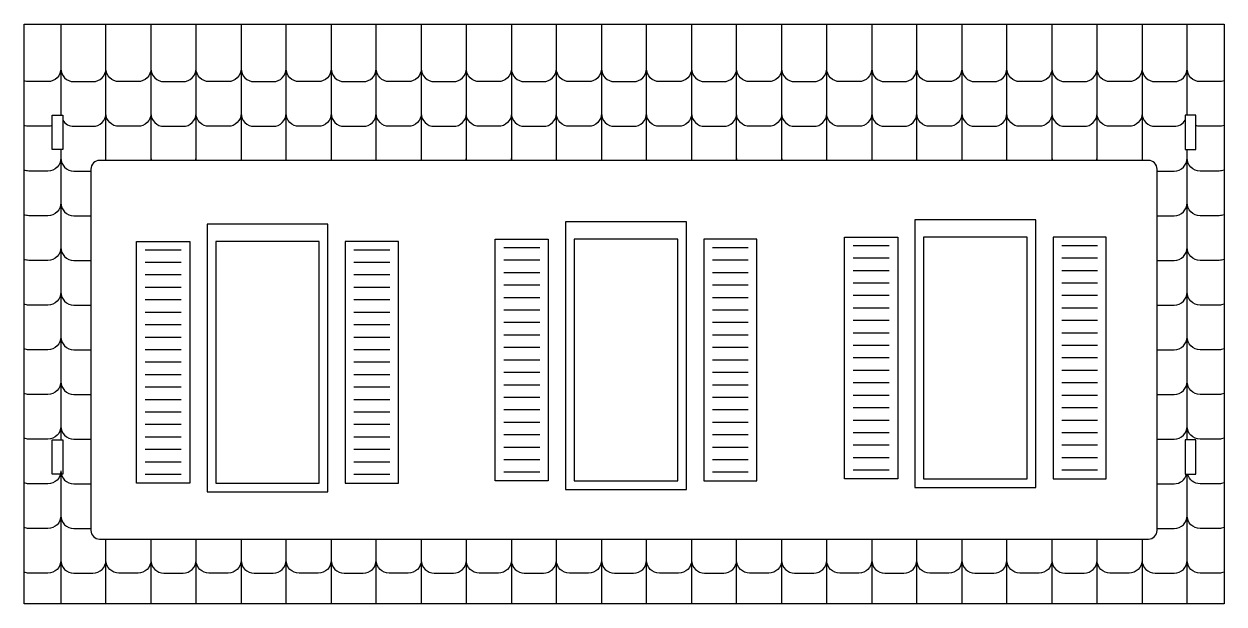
# Model space of a CAD drawing. Extents: x -605 to 415, y -428 to 236.
# Drawn here: x -601.1 to -267.5, y 74.7 to 235.9 of the extents above; entities that cross this region are included whole.
import ezdxf

# ---------------------------------------------------------------- set-up
doc = ezdxf.new("R2010")
doc.units = 0
doc.header["$MEASUREMENT"] = 0
doc.layers.add('LAYER1', color=7, linetype='CONTINUOUS')

msp = doc.modelspace()

# ---------------------------------------------------------------- linework, layer by layer
at = {"layer": 'LAYER1'}
for p, q in [((-590.82, 235.92), (-590.82, 210.61)), ((-565.77, 235.92), (-565.77, 198.01)), ((-540.72, 235.92), (-540.72, 198.01)), ((-515.67, 235.92), (-515.67, 198.01)), ((-490.63, 235.92), (-490.63, 198.01)), ((-465.58, 235.92), (-465.58, 198.01)), ((-440.53, 235.92), (-440.53, 198.01)), ((-415.48, 235.92), (-415.48, 198.01)), ((-390.44, 235.92), (-390.44, 198.01)), ((-365.39, 235.92), (-365.39, 198.01)), ((-340.34, 235.92), (-340.34, 198.01)), ((-315.29, 235.92), (-315.29, 198.01)), ((-290.25, 235.92), (-290.25, 198.01)), ((-590.82, 201.01), (-590.82, 120.36)), ((-590.82, 111.72), (-590.82, 74.71)), ((-565.77, 92.76), (-565.77, 74.71)), ((-540.72, 92.76), (-540.72, 74.71)), ((-515.67, 92.76), (-515.67, 74.71)), ((-490.63, 92.76), (-490.63, 74.71)), ((-465.58, 92.76), (-465.58, 74.71)), ((-440.53, 92.76), (-440.53, 74.71)), ((-415.48, 92.76), (-415.48, 74.71)), ((-390.44, 92.76), (-390.44, 74.71)), ((-365.39, 92.76), (-365.39, 74.71)), ((-340.34, 92.76), (-340.34, 74.71)), ((-315.29, 92.76), (-315.29, 74.71)), ((-290.25, 92.76), (-290.25, 74.71))]:
    msp.add_line(p, q, dxfattribs=at)
for points in [[(-601.07, 74.71), (-601.07, 235.92), (-267.47, 235.92), (-267.47, 74.71)], [(-593.27, 210.61), (-590.27, 210.61), (-590.27, 201.01), (-593.27, 201.01)], [(-278.27, 201.01), (-275.27, 201.01), (-275.27, 210.61), (-278.27, 210.61)], [(-516.57, 180.29), (-550.17, 180.29), (-550.17, 105.89), (-516.57, 105.89)], [(-416.91, 180.91), (-450.51, 180.91), (-450.51, 106.51), (-416.91, 106.51)], [(-319.79, 181.49), (-353.39, 181.49), (-353.39, 107.09), (-319.79, 107.09)], [(-569.76, 175.49), (-554.97, 175.49), (-554.97, 108.29), (-569.76, 108.29)], [(-518.97, 175.49), (-547.77, 175.49), (-547.77, 108.29), (-518.97, 108.29)], [(-496.98, 175.49), (-511.77, 175.49), (-511.77, 108.29), (-496.98, 108.29)], [(-470.1, 176.11), (-455.31, 176.11), (-455.31, 108.91), (-470.1, 108.91)], [(-419.31, 176.11), (-448.11, 176.11), (-448.11, 108.91), (-419.31, 108.91)], [(-397.32, 176.11), (-412.11, 176.11), (-412.11, 108.91), (-397.32, 108.91)], [(-372.98, 176.69), (-358.19, 176.69), (-358.19, 109.49), (-372.98, 109.49)], [(-322.19, 176.69), (-350.99, 176.69), (-350.99, 109.49), (-322.19, 109.49)], [(-300.2, 176.69), (-314.99, 176.69), (-314.99, 109.49), (-300.2, 109.49)], [(-593.27, 120.36), (-590.27, 120.36), (-590.27, 110.76), (-593.27, 110.76)], [(-278.27, 110.76), (-275.27, 110.76), (-275.27, 120.36), (-278.27, 120.36)]]:
    msp.add_lwpolyline(points, close=True, dxfattribs=at)
for points in [[(-578.29, 198.01), (-578.29, 235.92)], [(-553.25, 198.01), (-553.25, 235.92)], [(-528.2, 198.01), (-528.2, 235.92)], [(-503.15, 198.01), (-503.15, 235.92)], [(-478.1, 198.01), (-478.1, 235.92)], [(-453.06, 198.01), (-453.06, 235.92)], [(-428.01, 198.01), (-428.01, 235.92)], [(-402.96, 198.01), (-402.96, 235.92)], [(-377.91, 198.01), (-377.91, 235.92)], [(-352.87, 198.01), (-352.87, 235.92)], [(-327.82, 198.01), (-327.82, 235.92)], [(-302.77, 198.01), (-302.77, 235.92)], [(-277.72, 210.61), (-277.72, 235.92)], [(-590.82, 211.08), (-590.82, 211.08)], [(-277.72, 120.36), (-277.72, 201.01)], [(-565.77, 198.66), (-565.77, 198.66)], [(-540.72, 198.66), (-540.72, 198.66)], [(-515.67, 198.66), (-515.67, 198.66)], [(-490.63, 198.66), (-490.63, 198.66)], [(-465.58, 198.66), (-465.58, 198.66)], [(-440.53, 198.66), (-440.53, 198.66)], [(-415.48, 198.66), (-415.48, 198.66)], [(-390.44, 198.66), (-390.44, 198.66)], [(-365.39, 198.66), (-365.39, 198.66)], [(-340.34, 198.66), (-340.34, 198.66)], [(-315.29, 198.66), (-315.29, 198.66)], [(-290.25, 198.66), (-290.25, 198.66)], [(-457.71, 173.71), (-467.7, 173.71)], [(-399.72, 173.71), (-409.71, 173.71)], [(-360.59, 174.29), (-370.58, 174.29)], [(-302.6, 174.29), (-312.59, 174.29)], [(-557.37, 173.09), (-567.36, 173.09)], [(-499.38, 173.09), (-509.37, 173.09)], [(-457.71, 170.25), (-467.7, 170.25)], [(-399.72, 170.25), (-409.71, 170.25)], [(-360.59, 170.82), (-370.58, 170.82)], [(-302.6, 170.82), (-312.59, 170.82)], [(-557.37, 169.63), (-567.36, 169.63)], [(-499.38, 169.63), (-509.37, 169.63)], [(-360.59, 167.36), (-370.58, 167.36)], [(-302.6, 167.36), (-312.59, 167.36)], [(-557.37, 166.16), (-567.36, 166.16)], [(-499.38, 166.16), (-509.37, 166.16)], [(-457.71, 166.78), (-467.7, 166.78)], [(-399.72, 166.78), (-409.71, 166.78)], [(-360.59, 163.89), (-370.58, 163.89)], [(-302.6, 163.89), (-312.59, 163.89)], [(-557.37, 162.69), (-567.36, 162.69)], [(-499.38, 162.69), (-509.37, 162.69)], [(-457.71, 163.31), (-467.7, 163.31)], [(-399.72, 163.31), (-409.71, 163.31)], [(-360.59, 160.42), (-370.58, 160.42)], [(-302.6, 160.42), (-312.59, 160.42)], [(-557.37, 159.23), (-567.36, 159.23)], [(-499.38, 159.23), (-509.37, 159.23)], [(-457.71, 159.85), (-467.7, 159.85)], [(-399.72, 159.85), (-409.71, 159.85)], [(-360.59, 156.96), (-370.58, 156.96)], [(-302.6, 156.96), (-312.59, 156.96)], [(-557.37, 155.76), (-567.36, 155.76)], [(-499.38, 155.76), (-509.37, 155.76)], [(-457.71, 156.38), (-467.7, 156.38)], [(-399.72, 156.38), (-409.71, 156.38)], [(-360.59, 153.49), (-370.58, 153.49)], [(-302.6, 153.49), (-312.59, 153.49)], [(-557.37, 152.29), (-567.36, 152.29)], [(-499.38, 152.29), (-509.37, 152.29)], [(-457.71, 152.91), (-467.7, 152.91)], [(-399.72, 152.91), (-409.71, 152.91)], [(-557.37, 148.83), (-567.36, 148.83)], [(-499.38, 148.83), (-509.37, 148.83)], [(-457.71, 149.45), (-467.7, 149.45)], [(-399.72, 149.45), (-409.71, 149.45)], [(-360.59, 150.02), (-370.58, 150.02)], [(-302.6, 150.02), (-312.59, 150.02)], [(-557.37, 145.36), (-567.36, 145.36)], [(-499.38, 145.36), (-509.37, 145.36)], [(-457.71, 145.98), (-467.7, 145.98)], [(-399.72, 145.98), (-409.71, 145.98)], [(-360.59, 146.56), (-370.58, 146.56)], [(-302.6, 146.56), (-312.59, 146.56)], [(-557.37, 141.89), (-567.36, 141.89)], [(-499.38, 141.89), (-509.37, 141.89)], [(-457.71, 142.51), (-467.7, 142.51)], [(-399.72, 142.51), (-409.71, 142.51)], [(-360.59, 143.09), (-370.58, 143.09)], [(-302.6, 143.09), (-312.59, 143.09)], [(-557.37, 138.43), (-567.36, 138.43)], [(-499.38, 138.43), (-509.37, 138.43)], [(-457.71, 139.05), (-467.7, 139.05)], [(-399.72, 139.05), (-409.71, 139.05)], [(-360.59, 139.62), (-370.58, 139.62)], [(-302.6, 139.62), (-312.59, 139.62)], [(-557.37, 134.96), (-567.36, 134.96)], [(-499.38, 134.96), (-509.37, 134.96)], [(-457.71, 135.58), (-467.7, 135.58)], [(-399.72, 135.58), (-409.71, 135.58)], [(-360.59, 136.16), (-370.58, 136.16)], [(-302.6, 136.16), (-312.59, 136.16)], [(-557.37, 131.49), (-567.36, 131.49)], [(-499.38, 131.49), (-509.37, 131.49)], [(-457.71, 132.11), (-467.7, 132.11)], [(-399.72, 132.11), (-409.71, 132.11)], [(-360.59, 132.69), (-370.58, 132.69)], [(-302.6, 132.69), (-312.59, 132.69)], [(-557.37, 128.03), (-567.36, 128.03)], [(-499.38, 128.03), (-509.37, 128.03)], [(-457.71, 128.65), (-467.7, 128.65)], [(-399.72, 128.65), (-409.71, 128.65)], [(-360.59, 129.22), (-370.58, 129.22)], [(-302.6, 129.22), (-312.59, 129.22)], [(-590.82, 124.14), (-590.82, 124.14)], [(-557.37, 124.56), (-567.36, 124.56)], [(-499.38, 124.56), (-509.37, 124.56)], [(-457.71, 125.18), (-467.7, 125.18)], [(-399.72, 125.18), (-409.71, 125.18)], [(-360.59, 125.76), (-370.58, 125.76)], [(-302.6, 125.76), (-312.59, 125.76)], [(-557.37, 121.09), (-567.36, 121.09)], [(-499.38, 121.09), (-509.37, 121.09)], [(-457.71, 121.71), (-467.7, 121.71)], [(-399.72, 121.71), (-409.71, 121.71)], [(-360.59, 122.29), (-370.58, 122.29)], [(-302.6, 122.29), (-312.59, 122.29)], [(-557.37, 117.63), (-567.36, 117.63)], [(-499.38, 117.63), (-509.37, 117.63)], [(-457.71, 118.25), (-467.7, 118.25)], [(-399.72, 118.25), (-409.71, 118.25)], [(-360.59, 118.82), (-370.58, 118.82)], [(-302.6, 118.82), (-312.59, 118.82)], [(-557.37, 114.16), (-567.36, 114.16)], [(-499.38, 114.16), (-509.37, 114.16)], [(-457.71, 114.78), (-467.7, 114.78)], [(-399.72, 114.78), (-409.71, 114.78)], [(-360.59, 115.36), (-370.58, 115.36)], [(-302.6, 115.36), (-312.59, 115.36)], [(-557.37, 110.69), (-567.36, 110.69)], [(-499.38, 110.69), (-509.37, 110.69)], [(-457.71, 111.31), (-467.7, 111.31)], [(-399.72, 111.31), (-409.71, 111.31)], [(-360.59, 111.89), (-370.58, 111.89)], [(-302.6, 111.89), (-312.59, 111.89)], [(-277.72, 74.71), (-277.72, 110.76)], [(-578.29, 74.71), (-578.29, 92.76)], [(-553.25, 74.71), (-553.25, 92.76)], [(-528.2, 74.71), (-528.2, 92.76)], [(-503.15, 74.71), (-503.15, 92.76)], [(-478.1, 74.71), (-478.1, 92.76)], [(-453.06, 74.71), (-453.06, 92.76)], [(-428.01, 74.71), (-428.01, 92.76)], [(-402.96, 74.71), (-402.96, 92.76)], [(-377.91, 74.71), (-377.91, 92.76)], [(-352.87, 74.71), (-352.87, 92.76)], [(-327.82, 74.71), (-327.82, 92.76)], [(-302.77, 74.71), (-302.77, 92.76)], [(-590.82, 86.88), (-590.82, 86.88)], [(-565.77, 86.88), (-565.77, 86.88)], [(-540.72, 86.88), (-540.72, 86.88)], [(-515.67, 86.88), (-515.67, 86.88)], [(-490.63, 86.88), (-490.63, 86.88)], [(-465.58, 86.88), (-465.58, 86.88)], [(-440.53, 86.88), (-440.53, 86.88)], [(-415.48, 86.88), (-415.48, 86.88)], [(-390.44, 86.88), (-390.44, 86.88)], [(-365.39, 86.88), (-365.39, 86.88)], [(-340.34, 86.88), (-340.34, 86.88)], [(-315.29, 86.88), (-315.29, 86.88)], [(-290.25, 86.88), (-290.25, 86.88)]]:
    msp.add_lwpolyline(points, dxfattribs=at)
for points in [[(-590.82, 223.5, -0.414214), (-594.42, 219.9), (-599.74, 219.9, -0.094829), (-601.07, 220.16)], [(-590.82, 223.5, 0.414214), (-587.22, 219.9), (-581.89, 219.9, 0.414214), (-578.29, 223.5)], [(-565.77, 223.5, -0.414214), (-569.37, 219.9), (-574.69, 219.9, -0.414214), (-578.29, 223.5)], [(-565.77, 223.5, 0.414214), (-562.17, 219.9), (-556.85, 219.9, 0.414214), (-553.25, 223.5)], [(-540.72, 223.5, -0.414214), (-544.32, 219.9), (-549.65, 219.9, -0.414214), (-553.25, 223.5)], [(-540.72, 223.5, 0.414214), (-537.12, 219.9), (-531.8, 219.9, 0.414214), (-528.2, 223.5)], [(-515.67, 223.5, -0.414214), (-519.27, 219.9), (-524.6, 219.9, -0.414214), (-528.2, 223.5)], [(-515.67, 223.5, 0.414214), (-512.07, 219.9), (-506.75, 219.9, 0.414214), (-503.15, 223.5)], [(-490.63, 223.5, -0.414214), (-494.23, 219.9), (-499.55, 219.9, -0.414214), (-503.15, 223.5)], [(-490.63, 223.5, 0.414214), (-487.03, 219.9), (-481.7, 219.9, 0.414214), (-478.1, 223.5)], [(-465.58, 223.5, -0.414214), (-469.18, 219.9), (-474.5, 219.9, -0.414214), (-478.1, 223.5)], [(-465.58, 223.5, 0.414214), (-461.98, 219.9), (-456.66, 219.9, 0.414214), (-453.06, 223.5)], [(-440.53, 223.5, -0.414214), (-444.13, 219.9), (-449.46, 219.9, -0.414214), (-453.06, 223.5)], [(-440.53, 223.5, 0.414214), (-436.93, 219.9), (-431.61, 219.9, 0.414214), (-428.01, 223.5)], [(-415.48, 223.5, -0.414214), (-419.08, 219.9), (-424.41, 219.9, -0.414214), (-428.01, 223.5)], [(-415.48, 223.5, 0.414214), (-411.88, 219.9), (-406.56, 219.9, 0.414214), (-402.96, 223.5)], [(-390.44, 223.5, -0.414214), (-394.04, 219.9), (-399.36, 219.9, -0.414214), (-402.96, 223.5)], [(-390.44, 223.5, 0.414214), (-386.84, 219.9), (-381.51, 219.9, 0.414214), (-377.91, 223.5)], [(-365.39, 223.5, -0.414214), (-368.99, 219.9), (-374.31, 219.9, -0.414214), (-377.91, 223.5)], [(-365.39, 223.5, 0.414214), (-361.79, 219.9), (-356.47, 219.9, 0.414214), (-352.87, 223.5)], [(-340.34, 223.5, -0.414214), (-343.94, 219.9), (-349.27, 219.9, -0.414214), (-352.87, 223.5)], [(-340.34, 223.5, 0.414214), (-336.74, 219.9), (-331.42, 219.9, 0.414214), (-327.82, 223.5)], [(-315.29, 223.5, -0.414214), (-318.89, 219.9), (-324.22, 219.9, -0.414214), (-327.82, 223.5)], [(-315.29, 223.5, 0.414214), (-311.69, 219.9), (-306.37, 219.9, 0.414214), (-302.77, 223.5)], [(-290.25, 223.5, -0.414214), (-293.85, 219.9), (-299.17, 219.9, -0.414214), (-302.77, 223.5)], [(-290.25, 223.5, 0.414214), (-286.65, 219.9), (-281.32, 219.9, 0.414214), (-277.72, 223.5)], [(-267.47, 220.16, -0.094829), (-268.8, 219.9), (-274.12, 219.9, -0.414214), (-277.72, 223.5)], [(-590.82, 211.08, -0.033199), (-590.85, 210.61)], [(-590.82, 211.08, 0.033199), (-590.79, 210.61)], [(-590.27, 209.17, 0.258622), (-587.22, 207.48), (-581.89, 207.48, 0.414214), (-578.29, 211.08)], [(-565.77, 211.08, -0.414214), (-569.37, 207.48), (-574.69, 207.48, -0.414214), (-578.29, 211.08)], [(-565.77, 211.08, 0.414214), (-562.17, 207.48), (-556.85, 207.48, 0.414214), (-553.25, 211.08)], [(-540.72, 211.08, -0.414214), (-544.32, 207.48), (-549.65, 207.48, -0.414214), (-553.25, 211.08)], [(-540.72, 211.08, 0.414214), (-537.12, 207.48), (-531.8, 207.48, 0.414214), (-528.2, 211.08)], [(-515.67, 211.08, -0.414214), (-519.27, 207.48), (-524.6, 207.48, -0.414214), (-528.2, 211.08)], [(-515.67, 211.08, 0.414214), (-512.07, 207.48), (-506.75, 207.48, 0.414214), (-503.15, 211.08)], [(-490.63, 211.08, -0.414214), (-494.23, 207.48), (-499.55, 207.48, -0.414214), (-503.15, 211.08)], [(-490.63, 211.08, 0.414214), (-487.03, 207.48), (-481.7, 207.48, 0.414214), (-478.1, 211.08)], [(-465.58, 211.08, -0.414214), (-469.18, 207.48), (-474.5, 207.48, -0.414214), (-478.1, 211.08)], [(-465.58, 211.08, 0.414214), (-461.98, 207.48), (-456.66, 207.48, 0.414214), (-453.06, 211.08)], [(-440.53, 211.08, -0.414214), (-444.13, 207.48), (-449.46, 207.48, -0.414214), (-453.06, 211.08)], [(-440.53, 211.08, 0.414214), (-436.93, 207.48), (-431.61, 207.48, 0.414214), (-428.01, 211.08)], [(-415.48, 211.08, -0.414214), (-419.08, 207.48), (-424.41, 207.48, -0.414214), (-428.01, 211.08)], [(-415.48, 211.08, 0.414214), (-411.88, 207.48), (-406.56, 207.48, 0.414214), (-402.96, 211.08)], [(-390.44, 211.08, -0.414214), (-394.04, 207.48), (-399.36, 207.48, -0.414214), (-402.96, 211.08)], [(-390.44, 211.08, 0.414214), (-386.84, 207.48), (-381.51, 207.48, 0.414214), (-377.91, 211.08)], [(-365.39, 211.08, -0.414214), (-368.99, 207.48), (-374.31, 207.48, -0.414214), (-377.91, 211.08)], [(-365.39, 211.08, 0.414214), (-361.79, 207.48), (-356.47, 207.48, 0.414214), (-352.87, 211.08)], [(-340.34, 211.08, -0.414214), (-343.94, 207.48), (-349.27, 207.48, -0.414214), (-352.87, 211.08)], [(-340.34, 211.08, 0.414214), (-336.74, 207.48), (-331.42, 207.48, 0.414214), (-327.82, 211.08)], [(-315.29, 211.08, -0.414214), (-318.89, 207.48), (-324.22, 207.48, -0.414214), (-327.82, 211.08)], [(-315.29, 211.08, 0.414214), (-311.69, 207.48), (-306.37, 207.48, 0.414214), (-302.77, 211.08)], [(-290.25, 211.08, -0.414214), (-293.85, 207.48), (-299.17, 207.48, -0.414214), (-302.77, 211.08)], [(-290.25, 211.08, 0.414214), (-286.65, 207.48), (-281.32, 207.48, 0.258622), (-278.27, 209.17)], [(-277.75, 210.61, 0.033199), (-277.72, 211.08)], [(-277.69, 210.61, -0.033199), (-277.72, 211.08)], [(-593.27, 207.67, -0.081244), (-594.42, 207.48), (-599.74, 207.48, -0.094829), (-601.07, 207.74)], [(-267.47, 207.74, -0.094829), (-268.8, 207.48), (-274.12, 207.48, -0.081244), (-275.27, 207.67)], [(-590.82, 198.66, -0.414214), (-594.42, 195.06), (-599.74, 195.06, -0.094829), (-601.07, 195.32)], [(-590.82, 198.66, 0.414214), (-587.22, 195.06), (-582.47, 195.06)], [(-578.35, 198.01, 0.045878), (-578.29, 198.66)], [(-578.23, 198.01, -0.045878), (-578.29, 198.66)], [(-565.77, 198.66, -0.045878), (-565.83, 198.01)], [(-565.77, 198.66, 0.045878), (-565.71, 198.01)], [(-553.31, 198.01, 0.045878), (-553.25, 198.66)], [(-553.19, 198.01, -0.045878), (-553.25, 198.66)], [(-540.72, 198.66, -0.045878), (-540.78, 198.01)], [(-540.72, 198.66, 0.045878), (-540.66, 198.01)], [(-528.26, 198.01, 0.045878), (-528.2, 198.66)], [(-528.14, 198.01, -0.045878), (-528.2, 198.66)], [(-515.67, 198.66, -0.045878), (-515.73, 198.01)], [(-515.67, 198.66, 0.045878), (-515.61, 198.01)], [(-503.21, 198.01, 0.045878), (-503.15, 198.66)], [(-503.09, 198.01, -0.045878), (-503.15, 198.66)], [(-490.63, 198.66, -0.045878), (-490.69, 198.01)], [(-490.63, 198.66, 0.045878), (-490.57, 198.01)], [(-478.16, 198.01, 0.045878), (-478.1, 198.66)], [(-478.04, 198.01, -0.045878), (-478.1, 198.66)], [(-465.58, 198.66, -0.045878), (-465.64, 198.01)], [(-465.58, 198.66, 0.045878), (-465.52, 198.01)], [(-453.12, 198.01, 0.045878), (-453.06, 198.66)], [(-453, 198.01, -0.045878), (-453.06, 198.66)], [(-440.53, 198.66, -0.045878), (-440.59, 198.01)], [(-440.53, 198.66, 0.045878), (-440.47, 198.01)], [(-428.07, 198.01, 0.045878), (-428.01, 198.66)], [(-427.95, 198.01, -0.045878), (-428.01, 198.66)], [(-415.48, 198.66, -0.045878), (-415.54, 198.01)], [(-415.48, 198.66, 0.045878), (-415.42, 198.01)], [(-403.02, 198.01, 0.045878), (-402.96, 198.66)], [(-402.9, 198.01, -0.045878), (-402.96, 198.66)], [(-390.44, 198.66, -0.045878), (-390.5, 198.01)], [(-390.44, 198.66, 0.045878), (-390.38, 198.01)], [(-377.97, 198.01, 0.045878), (-377.91, 198.66)], [(-377.85, 198.01, -0.045878), (-377.91, 198.66)], [(-365.39, 198.66, -0.045878), (-365.45, 198.01)], [(-365.39, 198.66, 0.045878), (-365.33, 198.01)], [(-352.93, 198.01, 0.045878), (-352.87, 198.66)], [(-352.81, 198.01, -0.045878), (-352.87, 198.66)], [(-340.34, 198.66, -0.045878), (-340.4, 198.01)], [(-340.34, 198.66, 0.045878), (-340.28, 198.01)], [(-327.88, 198.01, 0.045878), (-327.82, 198.66)], [(-327.76, 198.01, -0.045878), (-327.82, 198.66)], [(-315.29, 198.66, -0.045878), (-315.35, 198.01)], [(-315.29, 198.66, 0.045878), (-315.23, 198.01)], [(-302.83, 198.01, 0.045878), (-302.77, 198.66)], [(-302.71, 198.01, -0.045878), (-302.77, 198.66)], [(-290.25, 198.66, -0.045878), (-290.31, 198.01)], [(-290.25, 198.66, 0.045878), (-290.19, 198.01)], [(-286.07, 195.06), (-281.32, 195.06, 0.414214), (-277.72, 198.66)], [(-267.47, 195.32, -0.094829), (-268.8, 195.06), (-274.12, 195.06, -0.414214), (-277.72, 198.66)], [(-590.82, 186.24, -0.414214), (-594.42, 182.64), (-599.74, 182.64, -0.094829), (-601.07, 182.9)], [(-590.82, 186.24, 0.414214), (-587.22, 182.64), (-582.47, 182.64)], [(-286.07, 182.64), (-281.32, 182.64, 0.414214), (-277.72, 186.24)], [(-267.47, 182.9, -0.094829), (-268.8, 182.64), (-274.12, 182.64, -0.414214), (-277.72, 186.24)], [(-590.82, 173.82, -0.414214), (-594.42, 170.22), (-599.74, 170.22, -0.094829), (-601.07, 170.48)], [(-590.82, 173.82, 0.414214), (-587.22, 170.22), (-582.47, 170.22)], [(-286.07, 170.22), (-281.32, 170.22, 0.414214), (-277.72, 173.82)], [(-267.47, 170.48, -0.094829), (-268.8, 170.22), (-274.12, 170.22, -0.414214), (-277.72, 173.82)], [(-590.82, 161.4, -0.414214), (-594.42, 157.8), (-599.74, 157.8, -0.094829), (-601.07, 158.06)], [(-590.82, 161.4, 0.414214), (-587.22, 157.8), (-582.47, 157.8)], [(-286.07, 157.8), (-281.32, 157.8, 0.414214), (-277.72, 161.4)], [(-267.47, 158.06, -0.094829), (-268.8, 157.8), (-274.12, 157.8, -0.414214), (-277.72, 161.4)], [(-590.82, 148.98, -0.414214), (-594.42, 145.38), (-599.74, 145.38, -0.094829), (-601.07, 145.64)], [(-590.82, 148.98, 0.414214), (-587.22, 145.38), (-582.47, 145.38)], [(-286.07, 145.38), (-281.32, 145.38, 0.414214), (-277.72, 148.98)], [(-267.47, 145.64, -0.094829), (-268.8, 145.38), (-274.12, 145.38, -0.414214), (-277.72, 148.98)], [(-590.82, 136.56, -0.414214), (-594.42, 132.96), (-599.74, 132.96, -0.094829), (-601.07, 133.22)], [(-590.82, 136.56, 0.414214), (-587.22, 132.96), (-582.47, 132.96)], [(-286.07, 132.96), (-281.32, 132.96, 0.414214), (-277.72, 136.56)], [(-267.47, 133.22, -0.094829), (-268.8, 132.96), (-274.12, 132.96, -0.414214), (-277.72, 136.56)], [(-590.82, 124.14, -0.414214), (-594.42, 120.54), (-599.74, 120.54, -0.094829), (-601.07, 120.8)], [(-590.82, 124.14, 0.414214), (-587.22, 120.54), (-582.47, 120.54)], [(-286.07, 120.54), (-281.32, 120.54, 0.414214), (-277.72, 124.14)], [(-267.47, 120.8, -0.094829), (-268.8, 120.54), (-274.12, 120.54, -0.414214), (-277.72, 124.14)], [(-590.82, 111.72, -0.414214), (-594.42, 108.12), (-599.74, 108.12, -0.094829), (-601.07, 108.38)], [(-590.82, 111.72, 0.414214), (-587.22, 108.12), (-582.47, 108.12)], [(-286.07, 108.12), (-281.32, 108.12, 0.336889), (-277.85, 110.76)], [(-267.47, 108.38, -0.094829), (-268.8, 108.12), (-274.12, 108.12, -0.336889), (-277.59, 110.76)], [(-590.82, 99.3, -0.414214), (-594.42, 95.7), (-599.74, 95.7, -0.094829), (-601.07, 95.96)], [(-590.82, 99.3, 0.414214), (-587.22, 95.7), (-582.47, 95.7)], [(-286.07, 95.7), (-281.32, 95.7, 0.414214), (-277.72, 99.3)], [(-267.47, 95.96, -0.094829), (-268.8, 95.7), (-274.12, 95.7, -0.414214), (-277.72, 99.3)], [(-590.82, 86.88, -0.414214), (-594.42, 83.28), (-599.74, 83.28, -0.094829), (-601.07, 83.54)], [(-590.82, 86.88, 0.414214), (-587.22, 83.28), (-581.89, 83.28, 0.414214), (-578.29, 86.88)], [(-565.77, 86.88, -0.414214), (-569.37, 83.28), (-574.69, 83.28, -0.414214), (-578.29, 86.88)], [(-565.77, 86.88, 0.414214), (-562.17, 83.28), (-556.85, 83.28, 0.414214), (-553.25, 86.88)], [(-540.72, 86.88, -0.414214), (-544.32, 83.28), (-549.65, 83.28, -0.414214), (-553.25, 86.88)], [(-540.72, 86.88, 0.414214), (-537.12, 83.28), (-531.8, 83.28, 0.414214), (-528.2, 86.88)], [(-515.67, 86.88, -0.414214), (-519.27, 83.28), (-524.6, 83.28, -0.414214), (-528.2, 86.88)], [(-515.67, 86.88, 0.414214), (-512.07, 83.28), (-506.75, 83.28, 0.414214), (-503.15, 86.88)], [(-490.63, 86.88, -0.414214), (-494.23, 83.28), (-499.55, 83.28, -0.414214), (-503.15, 86.88)], [(-490.63, 86.88, 0.414214), (-487.03, 83.28), (-481.7, 83.28, 0.414214), (-478.1, 86.88)], [(-465.58, 86.88, -0.414214), (-469.18, 83.28), (-474.5, 83.28, -0.414214), (-478.1, 86.88)], [(-465.58, 86.88, 0.414214), (-461.98, 83.28), (-456.66, 83.28, 0.414214), (-453.06, 86.88)], [(-440.53, 86.88, -0.414214), (-444.13, 83.28), (-449.46, 83.28, -0.414214), (-453.06, 86.88)], [(-440.53, 86.88, 0.414214), (-436.93, 83.28), (-431.61, 83.28, 0.414214), (-428.01, 86.88)], [(-415.48, 86.88, -0.414214), (-419.08, 83.28), (-424.41, 83.28, -0.414214), (-428.01, 86.88)], [(-415.48, 86.88, 0.414214), (-411.88, 83.28), (-406.56, 83.28, 0.414214), (-402.96, 86.88)], [(-390.44, 86.88, -0.414214), (-394.04, 83.28), (-399.36, 83.28, -0.414214), (-402.96, 86.88)], [(-390.44, 86.88, 0.414214), (-386.84, 83.28), (-381.51, 83.28, 0.414214), (-377.91, 86.88)], [(-365.39, 86.88, -0.414214), (-368.99, 83.28), (-374.31, 83.28, -0.414214), (-377.91, 86.88)], [(-365.39, 86.88, 0.414214), (-361.79, 83.28), (-356.47, 83.28, 0.414214), (-352.87, 86.88)], [(-340.34, 86.88, -0.414214), (-343.94, 83.28), (-349.27, 83.28, -0.414214), (-352.87, 86.88)], [(-340.34, 86.88, 0.414214), (-336.74, 83.28), (-331.42, 83.28, 0.414214), (-327.82, 86.88)], [(-315.29, 86.88, -0.414214), (-318.89, 83.28), (-324.22, 83.28, -0.414214), (-327.82, 86.88)], [(-315.29, 86.88, 0.414214), (-311.69, 83.28), (-306.37, 83.28, 0.414214), (-302.77, 86.88)], [(-290.25, 86.88, -0.414214), (-293.85, 83.28), (-299.17, 83.28, -0.414214), (-302.77, 86.88)], [(-290.25, 86.88, 0.414214), (-286.65, 83.28), (-281.32, 83.28, 0.414214), (-277.72, 86.88)], [(-267.47, 83.54, -0.094829), (-268.8, 83.28), (-274.12, 83.28, -0.414214), (-277.72, 86.88)]]:
    msp.add_lwpolyline(points, format="xyb", dxfattribs=at)
msp.add_lwpolyline([(-288.47, 198.01), (-580.07, 198.01, 0.414214), (-582.47, 195.61), (-582.47, 95.16, 0.414214), (-580.07, 92.76), (-288.47, 92.76, 0.414214), (-286.07, 95.16), (-286.07, 195.61, 0.414214)], format="xyb", close=True, dxfattribs=at)

doc.saveas('drawing.dxf')
